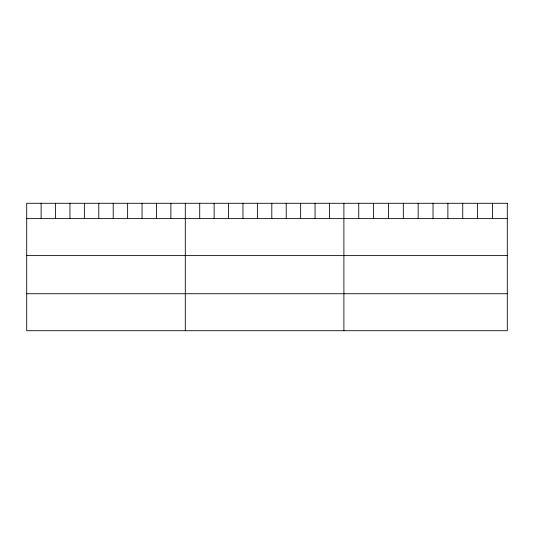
<?xml version="1.0" encoding="UTF-8"?>
<svg xmlns="http://www.w3.org/2000/svg" width="534" height="534" viewBox="0 0 534 534"><rect width="100%" height="100%" fill="white"/><g stroke="black" fill="none" stroke-linecap="round" stroke-linejoin="round"><path stroke-width="0.8" d="M26.7 218.62L507.3 218.62M26.7 255.612L507.3 255.612M26.7 293.727L507.3 293.727M492.448 203.28L492.448 218.62M477.59 203.28L477.59 218.62M462.738 203.28L462.738 218.62M447.879 203.28L447.879 218.62M433.027 203.28L433.027 218.62M418.169 203.28L418.169 218.62M403.317 203.28L403.317 218.62M388.458 203.28L388.458 218.62M373.606 203.28L373.606 218.62M358.748 203.28L358.748 218.62M343.896 203.28L343.896 330.72M329.478 203.28L329.478 218.62M315.06 203.28L315.06 218.62M300.642 203.28L300.642 218.62M286.224 203.28L286.224 218.62M271.806 203.28L271.806 218.62M257.388 203.28L257.388 218.62M242.97 203.28L242.97 218.62M228.552 203.28L228.552 218.62M214.134 203.28L214.134 218.62M199.716 203.28L199.716 218.62M185.298 203.28L185.298 330.72M170.88 203.28L170.88 218.62M156.462 203.28L156.462 218.62M142.044 203.28L142.044 218.62M127.626 203.28L127.626 218.62M113.208 203.28L113.208 218.62M98.79 203.28L98.79 218.62M84.372 203.28L84.372 218.62M69.954 203.28L69.954 218.62M55.536 203.28L55.536 218.62M41.118 203.28L41.118 218.62M507.3 203.28L26.7 203.28L26.7 330.72L507.3 330.72L507.3 203.28"/></g></svg>
